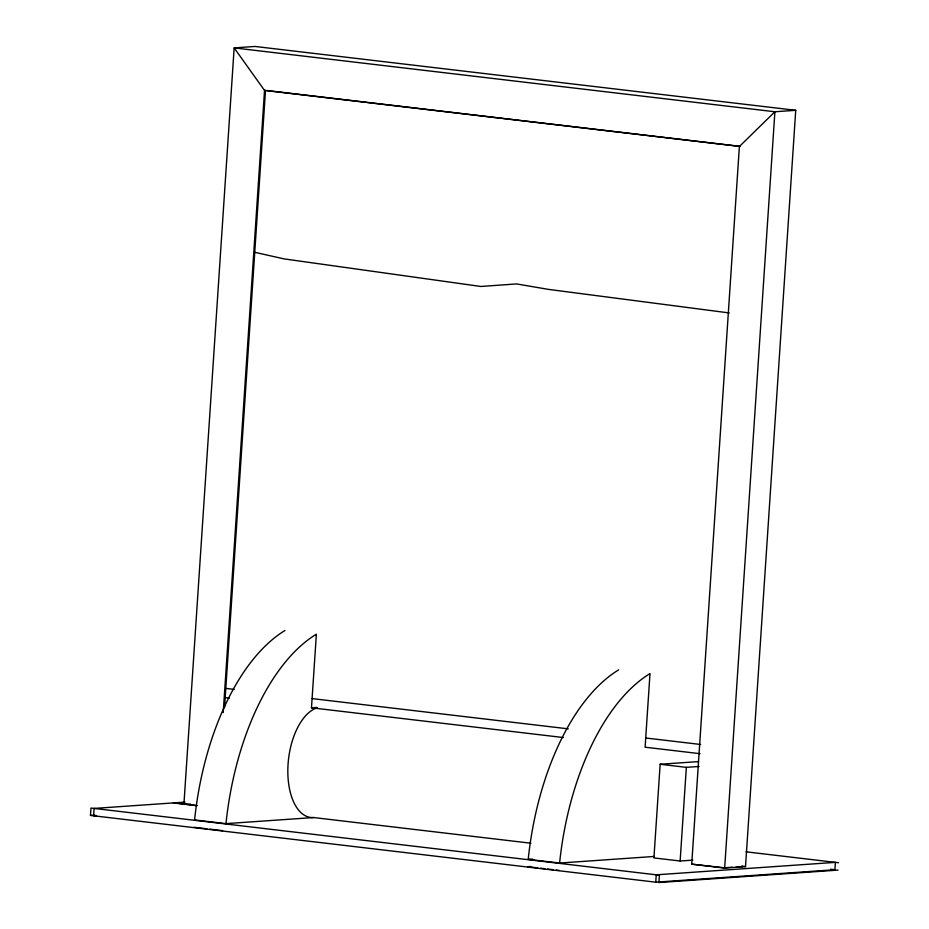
<?xml version="1.0" encoding="UTF-8"?>
<svg xmlns="http://www.w3.org/2000/svg" width="929" height="929" viewBox="0 0 929 929"><rect width="100%" height="100%" fill="white"/><g stroke="black" fill="none" stroke-linecap="round" stroke-linejoin="round"><path stroke-width="1.39" d="M655.758 882.178L656.246 874.816L835.392 862.367L834.904 869.73L655.758 882.178L90.473 815.418L90.961 808.056L659.393 875.188L658.905 882.55L838.039 870.101M223.215 712.589L264.533 90.427L234.154 47.902L254.987 46.45L795.735 110.307L745.511 866.606L724.666 868.046L691.722 864.156L739.379 146.515L774.902 111.759L795.735 110.307M224.516 707.643L265.508 90.368L264.533 90.427L740.355 146.445L266.948 90.531M563.346 737.545L311.482 707.793L316.371 634.193A208.758 108.693 -83.3 0 0 225.968 823.64L194.579 819.935A208.758 108.693 -83.3 0 1 284.982 630.489M698.434 761.594L660.147 764.253L653.923 857.92L680.133 861.009L692.895 860.126M680.133 861.009L686.345 767.354L699.107 766.46M724.666 868.046L774.902 111.759L234.154 47.902L183.919 804.189L184.894 804.119M311.482 707.793L316.882 707.422M185.022 802.11L94.096 808.427L93.608 815.79L96.488 815.592M186.462 804.305L190.515 804.026M90.473 815.418L94.804 815.116M225.968 823.64L313.596 817.543L530.923 843.218M618.609 669.89A208.758 108.693 -83.3 0 0 528.206 859.337L532.526 859.035M528.206 859.337L559.595 863.041L654.399 856.445M530.598 866.49L527.718 866.687L537.705 867.872M691.722 864.156L724.074 867.802L732.168 867.233M736.221 866.954L742.968 866.49L741.388 866.304M225.793 688.401L234.236 689.399M312.086 698.596L568.281 728.847M645.713 737.998L700.64 744.477M225.178 697.609L229.405 698.109M700.025 753.686L645.109 747.195L649.998 673.595A208.758 108.693 -83.3 0 0 559.595 863.041M660.147 764.253L686.345 767.354M746.022 851.812L838.527 862.739M830.584 869.219L834.904 869.73M742.643 866.269L745.511 866.606M174.222 802.865L197.076 805.559M173.247 802.923L196.809 805.71M194.091 827.286L206.935 828.807M209.791 829.144L222.623 830.665M540.562 868.209L544.835 868.72M547.692 869.056L553.394 869.73M556.25 870.067L559.107 870.403M729.3 312.945L548.203 289.349L516.582 283.926L480.839 286.469L284.146 258.901L254.709 252.293M313.596 817.543A55.519 28.904 -83.3 0 1 287.874 767.981A55.519 28.904 -83.3 0 1 317.079 707.875"/></g></svg>
